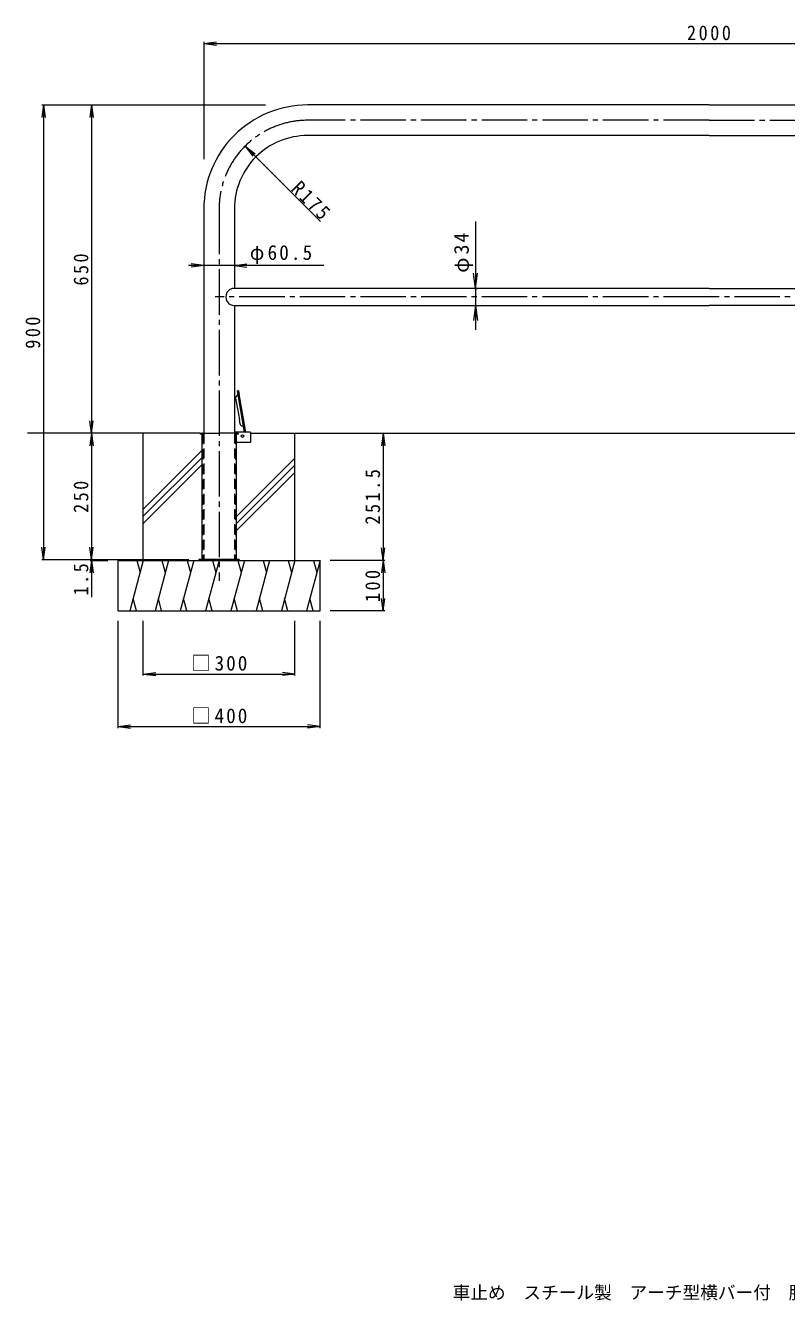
# Model space of a CAD drawing. Units: millimetres, scale not verified. Extents: x -1809 to 1774, y -1378 to 1238.
# Drawn here: x -1809 to -303, y -1378 to 1146 of the extents above; entities that cross this region are included whole.
import ezdxf
from ezdxf.enums import TextEntityAlignment as Align

# ---------------------------------------------------------------- set-up
doc = ezdxf.new("R2010")
doc.units = ezdxf.units.MM
doc.header["$LTSCALE"] = 10
doc.linetypes.add('CHAIN2', pattern=[12, 9, -1, 1, -1])
doc.linetypes.add('DASHED2', pattern=[3, 2, -1])
for name, color, linetype, lineweight in [('C-0', 4, 'Continuous', 9), ('C-1', 7, 'Continuous', 9), ('C-2', 4, 'Continuous', 9), ('C-3', 3, 'DASHED2', 9), ('C-4', 7, 'Continuous', 9), ('C-E', 6, 'Continuous', 5)]:
    doc.layers.add(name, color=color, linetype=linetype, lineweight=lineweight)
doc.layers.add('F-F_F-Fﾚｲﾔ', color=2, linetype='Continuous')
doc.styles.add('ＭＳ ゴシック', font='')
doc.styles.get('ＭＳ ゴシック').set_extended_font_data('MS Gothic')

msp = doc.modelspace()

# ---------------------------------------------------------------- linework, layer by layer
at = {"layer": 'C-0', "color": 7, "linetype": 'CHAIN2'}
for p, q in [((-456.25, 958.61), (-1251, 958.61)), ((-456.25, 958.61), (338.5, 958.61)), ((-1426, 783.61), (-1426, 46.96)), ((-456.25, 608.86), (-1433.59, 608.86)), ((523.95, 608.86), (-456.25, 608.86))]:
    msp.add_line(p, q, dxfattribs=at)
at = {"layer": 'C-0'}
for p, q in [((-1463.5, 338.86), (-1426, 338.86)), ((-1463.5, 338.86), (-1463.5, 337.36)), ((-1463.5, 338.86), (-1463.5, 337.36)), ((-1460, 337.36), (-1463.5, 337.36)), ((-1460, 337.36), (-1460, 88.86)), ((-1388.5, 338.86), (-1426, 338.86)), ((-1392, 337.36), (-1392, 88.86)), ((-1388.5, 337.36), (-1392, 337.36)), ((-1388.5, 338.86), (-1388.5, 337.36))]:
    msp.add_line(p, q, dxfattribs=at)
at = {"layer": 'C-0', "linetype": 'DASHED2'}
for p, q in [((-1458.5, 337.36), (-1458.5, 88.86)), ((-1393.5, 337.36), (-1393.5, 88.86))]:
    msp.add_line(p, q, dxfattribs=at)
at = {"layer": 'C-0', "color": 7, "linetype": 'CHAIN2'}
msp.add_arc((-1251, 783.61), 175, 89.99976, 180, dxfattribs=at)
at = {"layer": 'C-0', "linetype": 'DASHED2'}
for centre, start, end in [((-1460, 337.36), 0, 90), ((-1392, 337.36), 90, 180)]:
    msp.add_arc(centre, 1.5, start, end, dxfattribs=at)
at = {"layer": 'C-1', "color": 3}
for p, q in [((-1364.75, 341.16), (-1395.75, 341.16)), ((-1363.25, 322.16), (-1363.25, 339.66)), ((-1364.75, 320.66), (-1392, 320.66))]:
    msp.add_line(p, q, dxfattribs=at)
at = {"layer": 'C-1'}
for p, q in [((-1386, 88.86), (-1466, 88.86)), ((-1466, 88.86), (-1466, 87.36)), ((-1438.5, 88.86), (-1438.5, 87.36)), ((-1413.5, 88.86), (-1413.5, 87.36)), ((-1386, 88.86), (-1386, 87.36))]:
    msp.add_line(p, q, dxfattribs=at)
at = {"layer": 'C-1', "color": 3}
for centre, start, end in [((-1364.75, 339.66), 0, 90), ((-1364.75, 322.16), 270, 0)]:
    msp.add_arc(centre, 1.5, start, end, dxfattribs=at)
at = {"layer": 'C-2', "color": 3}
for p, q in [((-456.25, 988.86), (-1251, 988.86)), ((-456.25, 988.86), (338.5, 988.86)), ((-456.25, 928.36), (-1251, 928.36)), ((-456.25, 928.36), (338.5, 928.36)), ((-1456.25, 783.61), (-1456.25, 338.86)), ((-1395.75, 783.61), (-1395.75, 625.86)), ((-456.25, 625.86), (-1395.75, 625.86)), ((-456.25, 625.86), (483.25, 625.86)), ((-1395.75, 591.86), (-456.25, 591.86)), ((-1395.75, 591.86), (-1395.75, 338.86)), ((483.25, 591.86), (-456.25, 591.86))]:
    msp.add_line(p, q, dxfattribs=at)
at = {"layer": 'C-2'}
for p, q in [((-1393.39, 408.4), (-1385.91, 365.99)), ((-1392.56, 411.04), (-1388.74, 414.86)), ((-1387.57, 423.2), (-1389.84, 422.8)), ((-1375.44, 341.16), (-1389.84, 422.8)), ((-1387.57, 423.2), (-1386.37, 416.39)), ((-1373.11, 341.16), (-1386.37, 416.39)), ((-1384.3, 356.83), (-1385.91, 365.99)), ((-1382.63, 354.64), (-1377.72, 352.35))]:
    msp.add_line(p, q, dxfattribs=at)
at = {"layer": 'C-2', "color": 3}
for centre, radius, start, end in [((-1251, 783.61), 205.25, 89.99977, 180), ((-1251, 783.61), 144.75, 89.9998, 180), ((-1395.75, 608.86), 17, 89.99959, 270)]:
    msp.add_arc(centre, radius, start, end, dxfattribs=at)
at = {"layer": 'C-2'}
for centre, radius, start, end in [((-1390.43, 408.92), 3, 135.00081, 190.00044), ((-1389.23, 415.35), 0.7, 315.00111, 10.00201), ((-1381.34, 357.35), 3, 190.00035, 244.99828), ((-1378.01, 351.71), 0.7, 9.99756, 64.99773)]:
    msp.add_arc(centre, radius, start, end, dxfattribs=at)
at = {"layer": 'C-3'}
for p, q in [((-1456.25, 338.86), (-1456.25, 88.86)), ((-1395.75, 338.86), (-1395.75, 88.86))]:
    msp.add_line(p, q, dxfattribs=at)
at = {"layer": 'C-4'}
for p, q in [((-1456.25, 1110.75), (-1431.46, 1114.01)), ((-1456.25, 1113.75), (-1456.25, 881.38)), ((-1456.25, 1110.75), (543.75, 1110.75)), ((-1456.25, 1110.75), (-1431.46, 1107.49)), ((-1773.73, 988.86), (-1776.99, 964.07)), ((-1776.73, 988.86), (-1334.28, 988.86)), ((-1773.73, 988.86), (-1773.73, 88.86)), ((-1773.73, 988.86), (-1770.47, 964.07)), ((-1678.43, 988.86), (-1681.69, 964.07)), ((-1678.43, 988.86), (-1678.43, 338.86)), ((-1678.43, 988.86), (-1675.16, 964.07)), ((-1374.74, 907.35), (-1354.91, 892.14)), ((-918.85, 758.44), (-918.85, 543.81)), ((-1218.65, 671.22), (-1486.71, 671.22)), ((-1456.25, 671.22), (-1481.04, 674.48)), ((-1456.25, 671.22), (-1481.04, 667.95)), ((-1456.25, 671.22), (-1456.25, 669.42)), ((-1395.75, 671.22), (-1370.96, 674.48)), ((-1395.75, 671.22), (-1395.75, 669.42)), ((-1395.75, 671.22), (-1370.96, 667.95)), ((-918.85, 625.86), (-922.77, 655.6)), ((-918.85, 625.86), (-914.94, 655.6)), ((-918.85, 625.86), (-915.85, 625.86)), ((-918.85, 591.86), (-922.77, 562.12)), ((-918.85, 591.86), (-915.85, 591.86)), ((-918.85, 591.86), (-914.94, 562.12)), ((-1678.43, 338.86), (-1681.69, 363.65)), ((-1678.43, 338.86), (-1675.16, 363.65)), ((-1678.43, 338.86), (-1681.69, 314.08)), ((-1678.43, 338.86), (-1675.16, 314.08)), ((-1678.43, 338.86), (-1678.43, 14.5)), ((-1101.08, 338.86), (-1104.34, 314.08)), ((-1101.08, 338.86), (-1101.08, 87.36)), ((-1101.08, 338.86), (-1097.81, 314.08)), ((-1773.73, 88.86), (-1776.99, 113.65)), ((-1773.73, 88.86), (-1770.47, 113.65)), ((-1678.43, 88.86), (-1681.69, 113.65)), ((-1678.43, 88.86), (-1675.16, 113.65)), ((-1101.08, 87.36), (-1104.34, 112.15)), ((-1101.08, 87.36), (-1097.81, 112.15)), ((-1776.73, 88.86), (-1486, 88.86)), ((-1678.43, 87.36), (-1681.69, 62.58)), ((-1681.43, 87.36), (-1646, 87.36)), ((-1678.43, 87.36), (-1675.16, 62.58)), ((-1098.08, 87.36), (-1206, 87.36)), ((-1101.08, 87.36), (-1104.34, 62.58)), ((-1101.08, 87.36), (-1101.08, -12.64)), ((-1101.08, 87.36), (-1097.81, 62.58)), ((-1101.08, -12.64), (-1104.34, 12.15)), ((-1101.08, -12.64), (-1097.81, 12.15)), ((-1098.08, -12.64), (-1206, -12.64)), ((-1626, -244.74), (-1626, -32.64)), ((-1576, -140.63), (-1576, -32.64)), ((-1276, -140.63), (-1276, -32.64)), ((-1226, -244.74), (-1226, -32.64)), ((-1576, -137.63), (-1551.21, -134.37)), ((-1576, -137.63), (-1276, -137.63)), ((-1576, -137.63), (-1551.21, -140.89)), ((-1276, -137.63), (-1300.79, -134.37)), ((-1276, -137.63), (-1300.79, -140.89)), ((-1626, -241.74), (-1601.21, -238.48)), ((-1626, -241.74), (-1226, -241.74)), ((-1626, -241.74), (-1601.21, -245.01)), ((-1226, -241.74), (-1250.79, -238.48)), ((-1226, -241.74), (-1250.79, -245.01))]:
    msp.add_line(p, q, dxfattribs=at)
msp.add_lwpolyline([(-1225.55, 758.07), (-1374.74, 907.35), (-1359.53, 887.52)], dxfattribs=at)
at = {"layer": 'C-E'}
for p, q in [((-1463.5, 338.86), (-1804.97, 338.86)), ((-1576, 87.36), (-1576, 338.86)), ((-1363.25, 338.86), (450.75, 338.86)), ((-1276, 87.36), (-1276, 338.86)), ((-1460, 304.67), (-1576, 188.67)), ((-1460, 290.53), (-1576, 174.53)), ((-1276, 289.79), (-1392, 173.79)), ((-1460, 276.39), (-1576, 160.39)), ((-1276, 275.65), (-1392, 159.65)), ((-1276, 261.5), (-1392, 145.5)), ((-1626, 87.36), (-1226, 87.36)), ((-1626, -12.64), (-1626, 87.36)), ((-1576, 87.36), (-1602.8, -12.64)), ((-1589.05, 87.36), (-1582.53, 63.01)), ((-1526, 87.36), (-1552.8, -12.64)), ((-1539.05, 87.36), (-1532.53, 63.01)), ((-1476, 87.36), (-1502.8, -12.64)), ((-1489.05, 87.36), (-1482.53, 63.01)), ((-1426, 87.36), (-1452.8, -12.64)), ((-1439.05, 87.36), (-1432.53, 63.01)), ((-1376, 87.36), (-1402.8, -12.64)), ((-1389.05, 87.36), (-1382.53, 63.01)), ((-1326, 87.36), (-1352.8, -12.64)), ((-1339.05, 87.36), (-1332.53, 63.01)), ((-1276, 87.36), (-1302.8, -12.64)), ((-1289.05, 87.36), (-1282.53, 63.01)), ((-1226, 87.36), (-1252.8, -12.64)), ((-1239.05, 87.36), (-1232.53, 63.01)), ((-1226, -12.64), (-1226, 87.36)), ((-1589.75, -12.64), (-1596.27, 11.71)), ((-1539.75, -12.64), (-1546.27, 11.71)), ((-1489.75, -12.64), (-1496.27, 11.71)), ((-1439.75, -12.64), (-1446.27, 11.71)), ((-1389.75, -12.64), (-1396.27, 11.71)), ((-1339.75, -12.64), (-1346.27, 11.71)), ((-1289.75, -12.64), (-1296.27, 11.71)), ((-1239.75, -12.64), (-1246.27, 11.71)), ((-1626, -12.64), (-1226, -12.64))]:
    msp.add_line(p, q, dxfattribs=at)
at = {"layer": 'C-E', "color": 4, "lineweight": 9}
msp.add_circle((-1379.65, 333.36), 2.5, dxfattribs=at)

# ---------------------------------------------------------------- texts
at = {"layer": 'C-4', "color": 2, "char_height": 29.33, "attachment_point": 7, "style": 'ＭＳ ゴシック'}
for s, insert in [('\\T1.28;\\W0.9;2000', (-500, 1116.75)), ('\\T1.22;\\W0.95;φ60.5', (-1365.29, 674.22)), ('\\T1.21;\\W0.95;□300', (-1481, -131.63)), ('\\T1.21;\\W0.95;□400', (-1481, -235.74))]:
    msp.add_mtext(s, dxfattribs=dict(at, insert=insert))
for s, insert, rotation in [('\\T1.28;\\W0.9;R175', (-1285.8, 820.42), 315), ('\\T1.19;φ34', (-923.85, 656.65), 90), ('\\T1.27;\\W0.9;650', (-1684.43, 631.36), 90), ('\\T1.27;\\W0.9;900', (-1779.73, 506.36), 90), ('\\T1.28;\\W0.9;251.5', (-1107.08, 158.11), 90), ('\\T1.27;\\W0.9;250', (-1684.43, 181.36), 90), ('\\T1.27;\\W0.9;1.5', (-1684.43, 18.01), 90), ('\\T1.27;\\W0.9;100', (-1107.08, 4.86), 90)]:
    msp.add_mtext(s, dxfattribs=dict(at, insert=insert, rotation=rotation))
at = {"layer": 'F-F_F-Fﾚｲﾔ', "style": 'ＭＳ ゴシック'}
msp.add_text('車止め\u3000スチール製\u3000アーチ型横バー付\u3000脱着式\u3000スチール製蓋\u3000ＹＢＷ６Ｌ２０－Ｄ', height=25.66, dxfattribs=at).set_placement((-963.86, -1382.71), align=Align.BOTTOM_LEFT)

doc.saveas('drawing.dxf')
